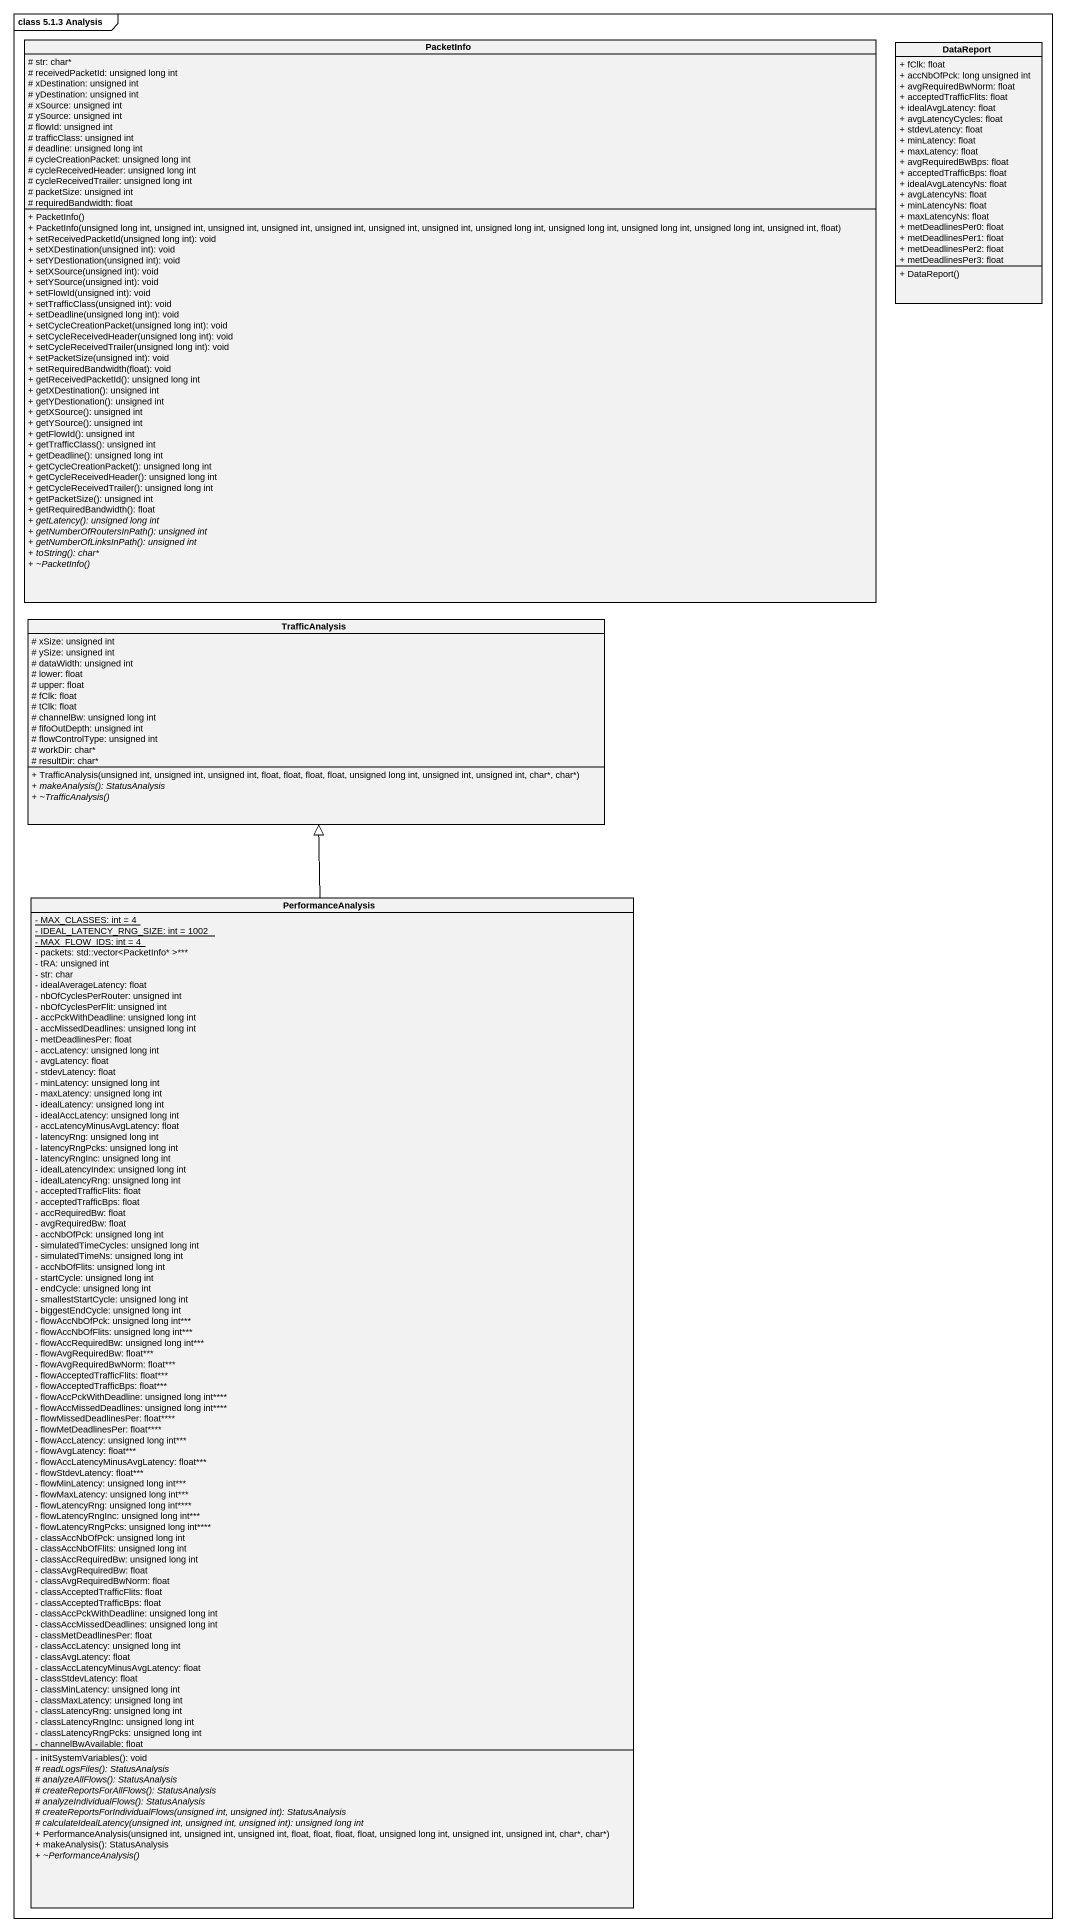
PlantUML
@startuml
mainframe class 5.1.3 Analysis
hide circle
hide empty members
skinparam classAttributeIconSize 0
class PacketInfo {
  # str: char*
  # receivedPacketId: unsigned long int
  # xDestination: unsigned int
  # yDestination: unsigned int
  # xSource: unsigned int
  # ySource: unsigned int
  # flowId: unsigned int
  # trafficClass: unsigned int
  # deadline: unsigned long int
  # cycleCreationPacket: unsigned long int
  # cycleReceivedHeader: unsigned long int
  # cycleReceivedTrailer: unsigned long int
  # packetSize: unsigned int
  # requiredBandwidth: float
  + PacketInfo()
  + PacketInfo(unsigned long int, unsigned int, unsigned int, unsigned int, unsigned int, unsigned int, unsigned int, unsigned long int, unsigned long int, unsigned long int, unsigned long int, unsigned int, float)
  + setReceivedPacketId(unsigned long int): void
  + setXDestination(unsigned int): void
  + setYDestionation(unsigned int): void
  + setXSource(unsigned int): void
  + setYSource(unsigned int): void
  + setFlowId(unsigned int): void
  + setTrafficClass(unsigned int): void
  + setDeadline(unsigned long int): void
  + setCycleCreationPacket(unsigned long int): void
  + setCycleReceivedHeader(unsigned long int): void
  + setCycleReceivedTrailer(unsigned long int): void
  + setPacketSize(unsigned int): void
  + setRequiredBandwidth(float): void
  + getReceivedPacketId(): unsigned long int
  + getXDestination(): unsigned int
  + getYDestionation(): unsigned int
  + getXSource(): unsigned int
  + getYSource(): unsigned int
  + getFlowId(): unsigned int
  + getTrafficClass(): unsigned int
  + getDeadline(): unsigned long int
  + getCycleCreationPacket(): unsigned long int
  + getCycleReceivedHeader(): unsigned long int
  + getCycleReceivedTrailer(): unsigned long int
  + getPacketSize(): unsigned int
  + getRequiredBandwidth(): float
  {abstract} + getLatency(): unsigned long int
  {abstract} + getNumberOfRoutersInPath(): unsigned int
  {abstract} + getNumberOfLinksInPath(): unsigned int
  {abstract} + toString(): char*
  {abstract} + ~PacketInfo()
}
class DataReport {
  + fClk: float
  + accNbOfPck: long unsigned int
  + avgRequiredBwNorm: float
  + acceptedTrafficFlits: float
  + idealAvgLatency: float
  + avgLatencyCycles: float
  + stdevLatency: float
  + minLatency: float
  + maxLatency: float
  + avgRequiredBwBps: float
  + acceptedTrafficBps: float
  + idealAvgLatencyNs: float
  + avgLatencyNs: float
  + minLatencyNs: float
  + maxLatencyNs: float
  + metDeadlinesPer0: float
  + metDeadlinesPer1: float
  + metDeadlinesPer2: float
  + metDeadlinesPer3: float
  + DataReport()
}
class TrafficAnalysis {
  # xSize: unsigned int
  # ySize: unsigned int
  # dataWidth: unsigned int
  # lower: float
  # upper: float
  # fClk: float
  # tClk: float
  # channelBw: unsigned long int
  # fifoOutDepth: unsigned int
  # flowControlType: unsigned int
  # workDir: char*
  # resultDir: char*
  + TrafficAnalysis(unsigned int, unsigned int, unsigned int, float, float, float, float, unsigned long int, unsigned int, unsigned int, char*, char*)
  {abstract} + makeAnalysis(): StatusAnalysis
  {abstract} + ~TrafficAnalysis()
}
class PerformanceAnalysis {
  {static} - MAX_CLASSES: int = 4
  {static} - IDEAL_LATENCY_RNG_SIZE: int = 1002
  {static} - MAX_FLOW_IDS: int = 4
  - packets: std::vector<PacketInfo* >***
  - tRA: unsigned int
  - str: char
  - idealAverageLatency: float
  - nbOfCyclesPerRouter: unsigned int
  - nbOfCyclesPerFlit: unsigned int
  - accPckWithDeadline: unsigned long int
  - accMissedDeadlines: unsigned long int
  - metDeadlinesPer: float
  - accLatency: unsigned long int
  - avgLatency: float
  - stdevLatency: float
  - minLatency: unsigned long int
  - maxLatency: unsigned long int
  - idealLatency: unsigned long int
  - idealAccLatency: unsigned long int
  - accLatencyMinusAvgLatency: float
  - latencyRng: unsigned long int
  - latencyRngPcks: unsigned long int
  - latencyRngInc: unsigned long int
  - idealLatencyIndex: unsigned long int
  - idealLatencyRng: unsigned long int
  - acceptedTrafficFlits: float
  - acceptedTrafficBps: float
  - accRequiredBw: float
  - avgRequiredBw: float
  - accNbOfPck: unsigned long int
  - simulatedTimeCycles: unsigned long int
  - simulatedTimeNs: unsigned long int
  - accNbOfFlits: unsigned long int
  - startCycle: unsigned long int
  - endCycle: unsigned long int
  - smallestStartCycle: unsigned long int
  - biggestEndCycle: unsigned long int
  - flowAccNbOfPck: unsigned long int***
  - flowAccNbOfFlits: unsigned long int***
  - flowAccRequiredBw: unsigned long int***
  - flowAvgRequiredBw: float***
  - flowAvgRequiredBwNorm: float***
  - flowAcceptedTrafficFlits: float***
  - flowAcceptedTrafficBps: float***
  - flowAccPckWithDeadline: unsigned long int~**~**
  - flowAccMissedDeadlines: unsigned long int~**~**
  - flowMissedDeadlinesPer: float~**~**
  - flowMetDeadlinesPer: float~**~**
  - flowAccLatency: unsigned long int***
  - flowAvgLatency: float***
  - flowAccLatencyMinusAvgLatency: float***
  - flowStdevLatency: float***
  - flowMinLatency: unsigned long int***
  - flowMaxLatency: unsigned long int***
  - flowLatencyRng: unsigned long int~**~**
  - flowLatencyRngInc: unsigned long int***
  - flowLatencyRngPcks: unsigned long int~**~**
  - classAccNbOfPck: unsigned long int
  - classAccNbOfFlits: unsigned long int
  - classAccRequiredBw: unsigned long int
  - classAvgRequiredBw: float
  - classAvgRequiredBwNorm: float
  - classAcceptedTrafficFlits: float
  - classAcceptedTrafficBps: float
  - classAccPckWithDeadline: unsigned long int
  - classAccMissedDeadlines: unsigned long int
  - classMetDeadlinesPer: float
  - classAccLatency: unsigned long int
  - classAvgLatency: float
  - classAccLatencyMinusAvgLatency: float
  - classStdevLatency: float
  - classMinLatency: unsigned long int
  - classMaxLatency: unsigned long int
  - classLatencyRng: unsigned long int
  - classLatencyRngInc: unsigned long int
  - classLatencyRngPcks: unsigned long int
  - channelBwAvailable: float
  - initSystemVariables(): void
  {abstract} # readLogsFiles(): StatusAnalysis
  {abstract} # analyzeAllFlows(): StatusAnalysis
  {abstract} # createReportsForAllFlows(): StatusAnalysis
  {abstract} # analyzeIndividualFlows(): StatusAnalysis
  {abstract} # createReportsForIndividualFlows(unsigned int, unsigned int): StatusAnalysis
  {abstract} # calculateIdealLatency(unsigned int, unsigned int, unsigned int): unsigned long int
  + PerformanceAnalysis(unsigned int, unsigned int, unsigned int, float, float, float, float, unsigned long int, unsigned int, unsigned int, char*, char*)
  + makeAnalysis(): StatusAnalysis
  {abstract} + ~PerformanceAnalysis()
}
PerformanceAnalysis -up-|> TrafficAnalysis
@enduml
